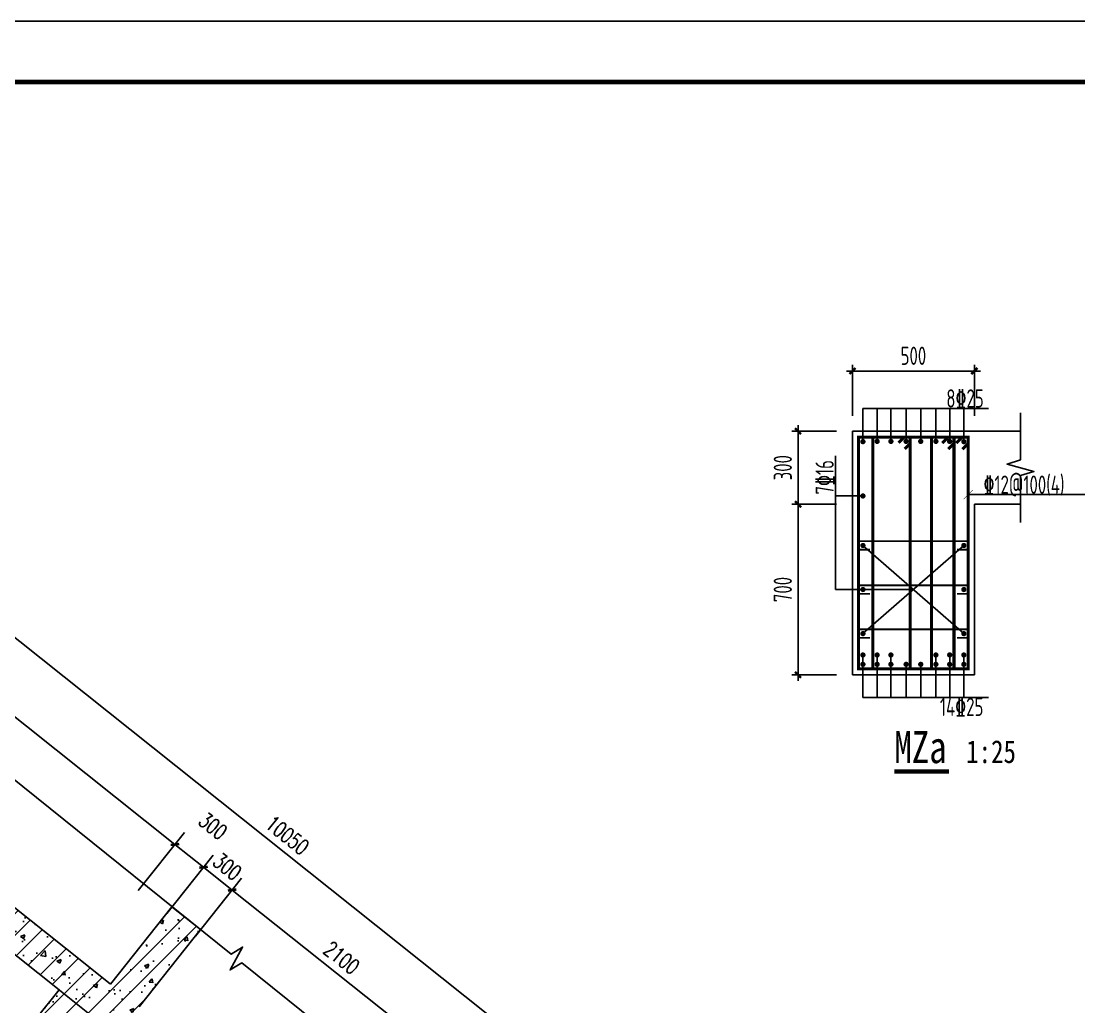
# Model space of a CAD drawing. Extents: x 37906 to 290206, y -18154 to 41246.
# Drawn here: x 177893 to 186570, y 33156 to 41246 of the extents above; entities that cross this region are included whole.
import ezdxf

# ---------------------------------------------------------------- set-up
doc = ezdxf.new("R2010")
doc.units = 0
doc.header["$LTSCALE"] = 1000
doc.header["$MEASUREMENT"] = 0
doc.linetypes.add('DOTE', pattern=[2.42, 2, -0.2, 0.02, -0.2])
for name, color, linetype in [('A-COLUMN', 2, 'Continuous'), ('DIM', 3, 'Continuous'), ('DIM_SYMB', 3, 'Continuous'), ('DOTE', 1, 'DOTE'), ('ECA_TK', 7, 'Continuous'), ('PUB_DIM', 3, 'Continuous'), ('PUB_HATCH', 8, 'Continuous'), ('PUB_TEXT', 7, 'Continuous'), ('REIN', 1, 'Continuous'), ('RF-QT', 30, 'Continuous'), ('TEXT', 7, 'Continuous'), ('THIN', 7, 'Continuous'), ('tk', 7, 'Continuous')]:
    doc.layers.add(name, color=color, linetype=linetype)
doc.styles.add('_TCH_DIM_T3', font='SIMPLEX', dxfattribs={"width": 0.705882, "bigfont": 'GBCBIG'})
doc.styles.add('TSSD_Dimension', font='tssdeng.shx', dxfattribs={"width": 0.7, "bigfont": 'hztxt.shx'})
doc.styles.add('TSSD_Rein', font='tssdeng2.shx', dxfattribs={"width": 0.7, "bigfont": 'tssdchn.shx'})
doc.styles.add('TYDG_03', font='simhei.ttf', dxfattribs={"width": 0.8})
doc.dimstyles.new('_TCH_ARCH&&50', dxfattribs={"dimtxt": 127.5, "dimasz": 50, "dimexe": 125, "dimexo": 150, "dimgap": 61.25, "dimtad": 1, "dimdec": 0, "dimrnd": 5, "dimzin": 0, "dimdsep": 46, "dimtxsty": '_TCH_DIM_T3', "dimblk": 'ARCHTICK', "dimcen": 0.09, "dimclrt": 7, "dimazin": 2, "dimtfac": 1, "dimtdec": 0, "dimtix": 1, "dimtmove": 2, "dimatfit": 3, "dimfxl": 1, "dimtolj": 1, "dimtzin": 0, "dimarcsym": 0})
doc.dimstyles.new('TSSD_50_50', dxfattribs={"dimtxt": 150, "dimasz": 50, "dimexe": 50, "dimexo": 125, "dimgap": 50, "dimtad": 1, "dimdec": 0, "dimzin": 0, "dimdsep": 46, "dimtxsty": 'TSSD_Dimension', "dimblk": 'ARCHTICK', "dimblk1": 'ARCHTICK', "dimblk2": 'ARCHTICK', "dimcen": 0, "dimdle": 50, "dimclrt": 7, "dimadec": 0, "dimazin": 0, "dimtfac": 1, "dimtdec": 0, "dimtix": 1, "dimtmove": 2, "dimatfit": 3, "dimfxl": 1, "dimtolj": 1, "dimtzin": 0, "dimarcsym": 0})
pattern_1 = [(45, (-1661801.9, -37604.78), (-88.388348, 88.388348), []), (50, (-1661801.9, -37604.78), (358.63009, -31.376067), [37.5, -412.5]), (355, (-1661801.9, -37604.8), (-69.37567, 376.09607), [30, -330]), (100.4514, (-1661772, -37607.4), (289.25469, 344.71977), [31.870095, -350.571056]), (46.1842, (-1661801.9, -37504.8), (533.62052, -82.75951), [56.25, -618.75]), (96.6356, (-1661757.43, -37511.7), (467.33135, 487.05894), [47.80514, -525.8565]), (351.1842, (-1661801.9, -37504.8), (467.33097, 487.0593), [45, -495]), (21, (-1661751.9, -37529.78), (298.453526, -201.309445), [37.5, -412.5]), (326, (-1661751.9, -37529.8), (121.657666, 362.57502), [30, -330]), (71.4514, (-1661727.03, -37546.56), (420.111314, 161.26525), [31.870095, -350.571056]), (37.5, (-1661801.9, -37604.78), (6.079928, 166.446927), [0, -326, 0, -335, 0, -331.25]), (7.5, (-1661801.9, -37604.78), (131.534769, 197.205856), [0, -191, 0, -318.5, 0, -126.25]), (327.5, (-1661913.4, -37604.78), (266.911218, -11.277436), [0, -125, 0, -390, 0, -517.5]), (317.5, (-1661963.4, -37604.78), (291.593085, 50.05249), [0, -162.5, 0, -259, 0, -367.5])]

# ---------------------------------------------------------------- blocks, each defined once
blk = doc.blocks.new('10B_A1E图框')
at = {"layer": 'ECA_TK'}
blk.add_lwpolyline([(0, 0), (841, 0), (841, 594), (0, 594)], close=True, dxfattribs=at)
at = {"layer": 'ECA_TK', "const_width": 0.8}
blk.add_lwpolyline([(831, 10), (831, 584), (18, 584), (18, 10)], close=True, dxfattribs=at)
blk = doc.blocks.new('_ArchTick')
at = {"color": 0, "linetype": 'ByBlock', "const_width": 0.4}
blk.add_lwpolyline([(-0.5, -0.5), (0.5, 0.5)], dxfattribs=at)
blk = doc.blocks.new('*D280')
at = {"layer": 'Defpoints', "color": 0}
for p in [(179228.9, 33619), (181266.6, 32806.6), (180871.7, 32310.8)]:
    blk.add_point(p, dxfattribs=at)
at = {"layer": 'PUB_DIM', "color": 0, "lineweight": -2}
for p, q in [((179322.4, 33736.3), (179701.7, 34212.6)), ((179623.8, 34114.8), (181266.6, 32806.6)), ((180965.1, 32428.1), (181344.4, 32904.4))]:
    blk.add_line(p, q, dxfattribs=at)
at = {"layer": 'PUB_DIM', "color": 0, "lineweight": -2, "xscale": 50, "yscale": 50, "zscale": 50}
for p, rotation in [((179623.8, 34114.8), 141.4674129756818), ((181266.6, 32806.6), 321.4674129756818)]:
    blk.add_blockref('_ArchTick', p, dxfattribs=dict(at, rotation=rotation))
at = {"layer": 'PUB_DIM', "color": 7, "insert": (180523.1, 33558.5), "char_height": 127.5, "attachment_point": 5, "rotation": 321.46741, "style": '_TCH_DIM_T3'}
blk.add_mtext('\\A1;2100', dxfattribs=at)
blk = doc.blocks.new('*D281')
at = {"layer": 'Defpoints', "color": 0}
for p in [(179623.8, 34114.8), (178994.3, 33805.9), (179228.9, 33619)]:
    blk.add_point(p, dxfattribs=at)
at = {"layer": 'PUB_DIM', "color": 0, "lineweight": -2}
for p, q in [((179087.7, 33923.2), (179467, 34399.5)), ((179389.2, 34301.7), (179350, 34332.9)), ((179389.2, 34301.7), (179623.8, 34114.8)), ((179322.4, 33736.3), (179701.7, 34212.6)), ((179623.8, 34114.8), (179663, 34083.7))]:
    blk.add_line(p, q, dxfattribs=at)
at = {"layer": 'PUB_DIM', "color": 0, "lineweight": -2, "xscale": 50, "yscale": 50, "zscale": 50}
for p, rotation in [((179389.2, 34301.7), 321.4674129756986), ((179623.8, 34114.8), 141.4674129756986)]:
    blk.add_blockref('_ArchTick', p, dxfattribs=dict(at, rotation=rotation))
at = {"layer": 'PUB_DIM', "color": 7, "insert": (179584.4, 34306.1), "char_height": 127.5, "attachment_point": 5, "rotation": 321.46741, "style": '_TCH_DIM_T3'}
blk.add_mtext('\\A1;300', dxfattribs=at)
blk = doc.blocks.new('*D282')
at = {"layer": 'Defpoints', "color": 0}
for p in [(179389.2, 34301.7), (178759.6, 33992.7), (178994.3, 33805.9)]:
    blk.add_point(p, dxfattribs=at)
at = {"layer": 'PUB_DIM', "color": 0, "lineweight": -2}
for p, q in [((178853, 34110.1), (179232.4, 34586.4)), ((179154.5, 34488.6), (179389.2, 34301.7)), ((179087.7, 33923.2), (179467, 34399.5))]:
    blk.add_line(p, q, dxfattribs=at)
at = {"layer": 'PUB_DIM', "color": 0, "lineweight": -2, "xscale": 50, "yscale": 50, "zscale": 50}
for p, rotation in [((179154.5, 34488.6), 141.4674129756829), ((179389.2, 34301.7), 321.4674129756829)]:
    blk.add_blockref('_ArchTick', p, dxfattribs=dict(at, rotation=rotation))
at = {"layer": 'PUB_DIM', "color": 7, "insert": (179466.5, 34639.6), "char_height": 127.5, "attachment_point": 5, "rotation": 321.46741, "style": '_TCH_DIM_T3'}
blk.add_mtext('\\A1;300', dxfattribs=at)
blk = doc.blocks.new('*D283')
at = {"layer": 'Defpoints', "color": 0}
for p in [(175474.1, 36609.2), (179154.5, 34488.6), (178759.6, 33992.7)]:
    blk.add_point(p, dxfattribs=at)
at = {"layer": 'PUB_DIM', "color": 0, "lineweight": -2}
for p, q in [((175567.6, 36726.5), (175946.9, 37202.8)), ((175869, 37105.1), (179154.5, 34488.6)), ((178853, 34110.1), (179232.4, 34586.4))]:
    blk.add_line(p, q, dxfattribs=at)
at = {"layer": 'PUB_DIM', "color": 0, "lineweight": -2, "xscale": 50, "yscale": 50, "zscale": 50}
for p, rotation in [((175869, 37105.1), 141.4674129756823), ((179154.5, 34488.6), 321.4674129756823)]:
    blk.add_blockref('_ArchTick', p, dxfattribs=dict(at, rotation=rotation))
at = {"layer": 'PUB_DIM', "color": 7, "insert": (177589.6, 35894.6), "char_height": 127.5, "attachment_point": 5, "rotation": 321.46741, "style": '_TCH_DIM_T3'}
blk.add_mtext('\\A1;4200', dxfattribs=at)
blk = doc.blocks.new('*D291')
at = {"layer": 'Defpoints', "color": 0}
for p in [(175263.3, 36585.3), (183930.4, 31335.8), (183125, 30324.5)]:
    blk.add_point(p, dxfattribs=at)
at = {"layer": 'PUB_DIM', "color": 0, "lineweight": -2}
for p, q in [((175356.8, 36702.6), (176146.6, 37694.4)), ((176068.7, 37596.6), (183930.4, 31335.8)), ((183218.4, 30441.9), (184008.2, 31433.6))]:
    blk.add_line(p, q, dxfattribs=at)
at = {"layer": 'PUB_DIM', "color": 0, "lineweight": -2, "xscale": 50, "yscale": 50, "zscale": 50}
for p, rotation in [((176068.7, 37596.6), 141.467412975682), ((183930.4, 31335.8), 321.467412975682)]:
    blk.add_blockref('_ArchTick', p, dxfattribs=dict(at, rotation=rotation))
at = {"layer": 'PUB_DIM', "color": 7, "insert": (180077.4, 34564), "char_height": 127.5, "attachment_point": 5, "rotation": 321.46741, "style": '_TCH_DIM_T3'}
blk.add_mtext('\\A1;10050', dxfattribs=at)
blk = doc.blocks.new('*D1204')
at = {"layer": 'Defpoints', "color": 0}
for p in [(184712.9, 38374.6), (184712.9, 37881, -342.8), (185712.9, 37881, -274.3)]:
    blk.add_point(p, dxfattribs=at)
at = {"layer": 'DIM', "color": 0, "lineweight": -2}
for p, q in [((185762.9, 38374.6), (184662.9, 38374.6)), ((184712.9, 38006), (184712.9, 38424.6)), ((185712.9, 38006), (185712.9, 38424.6))]:
    blk.add_line(p, q, dxfattribs=at)
at = {"layer": 'DIM', "color": 0, "lineweight": -2, "xscale": 50, "yscale": 50, "zscale": 50, "rotation": 180}
blk.add_blockref('_ArchTick', (184712.9, 38374.6), dxfattribs=at)
at = {"layer": 'DIM', "color": 0, "lineweight": -2, "xscale": 50, "yscale": 50, "zscale": 50}
blk.add_blockref('_ArchTick', (185712.9, 38374.6), dxfattribs=at)
at = {"layer": 'DIM', "color": 7, "insert": (185212.9, 38499.6), "char_height": 150, "attachment_point": 5, "style": 'TSSD_Dimension'}
blk.add_mtext('\\A1;500', dxfattribs=at)
blk = doc.blocks.new('*D1205')
at = {"layer": 'Defpoints', "color": 0}
for p in [(184266.4, 37281), (184706.2, 37281, -342.8), (184706.2, 35881, -274.3)]:
    blk.add_point(p, dxfattribs=at)
at = {"layer": 'DIM', "color": 0, "lineweight": -2}
for p, q in [((184266.4, 35831), (184266.4, 37331)), ((184581.2, 37281), (184216.4, 37281)), ((184581.2, 35881), (184216.4, 35881))]:
    blk.add_line(p, q, dxfattribs=at)
at = {"layer": 'DIM', "color": 0, "lineweight": -2, "xscale": 50, "yscale": 50, "zscale": 50}
for p, rotation in [((184266.4, 37281), 90), ((184266.4, 35881), 270)]:
    blk.add_blockref('_ArchTick', p, dxfattribs=dict(at, rotation=rotation))
at = {"layer": 'DIM', "color": 7, "insert": (184141.4, 36581), "char_height": 150, "attachment_point": 5, "rotation": 90, "style": 'TSSD_Dimension'}
blk.add_mtext('\\A1;700', dxfattribs=at)
blk = doc.blocks.new('*D1206')
at = {"layer": 'Defpoints', "color": 0}
for p in [(184706.2, 37881, -240), (184266.4, 37281), (184706.2, 37281, -342.8)]:
    blk.add_point(p, dxfattribs=at)
at = {"layer": 'DIM', "color": 0, "lineweight": -2}
for p, q in [((184266.4, 37931), (184266.4, 37231)), ((184581.2, 37881), (184216.4, 37881)), ((184581.2, 37281), (184216.4, 37281))]:
    blk.add_line(p, q, dxfattribs=at)
at = {"layer": 'DIM', "color": 0, "lineweight": -2, "xscale": 50, "yscale": 50, "zscale": 50}
for p, rotation in [((184266.4, 37881), 90), ((184266.4, 37281), 270)]:
    blk.add_blockref('_ArchTick', p, dxfattribs=dict(at, rotation=rotation))
at = {"layer": 'DIM', "color": 7, "insert": (184141.4, 37581), "char_height": 150, "attachment_point": 5, "rotation": 90, "style": 'TSSD_Dimension'}
blk.add_mtext('\\A1;300', dxfattribs=at)

msp = doc.modelspace()

# ---------------------------------------------------------------- hatches: boundary and pattern name
at = {"layer": 'PUB_HATCH'}
h = msp.add_hatch(dxfattribs=at)
h.set_pattern_fill('钢筋混凝土', color=256, scale=50, style=0)
h.set_pattern_definition(pattern_1)
h.paths.add_polyline_path([(178203.9, 33294.9), (178390.8, 33529.6), (174988, 36239.5), (174863.4, 36083), (174918.4, 35911.4)])
h = msp.add_hatch(dxfattribs=at)
h.set_pattern_fill('钢筋混凝土', color=256, scale=50, style=0)
h.set_pattern_definition(pattern_1)
h.paths.add_polyline_path([(178625.2, 33342.9), (178859.9, 33156), (179363.4, 33791.3), (179128.3, 33977.6)])
h = msp.add_hatch(dxfattribs=at)
h.set_pattern_fill('钢筋混凝土', color=256, scale=50, style=0)
h.set_pattern_definition(pattern_1)
h.paths.add_polyline_path([(178486.3, 32686.5), (178860.1, 33155.8), (178390.8, 33529.6), (178017, 33060.3)])

# ---------------------------------------------------------------- linework, layer by layer
for p, q in [((184798.9, 37795), (184798.9, 38068)), ((184798.9, 38068), (185829.3, 38068)), ((184915.4, 37797), (184915.4, 38068)), ((185028.5, 37797), (185028.5, 38068)), ((185153, 37797), (185153, 38068)), ((185272.9, 37797), (185272.9, 38068)), ((185397.4, 37797), (185397.4, 38068)), ((185510.5, 37797), (185510.5, 38068)), ((185626.9, 37795), (185626.9, 38068)), ((184712.9, 37881), (184712.9, 35881)), ((186092, 37881), (184712.9, 37881)), ((184573, 36581), (184573, 37679.5)), ((184798.9, 37349.1), (184573, 37349.1)), ((185662.9, 37360.2), (186645.8, 37360.2)), ((185712.9, 35881), (185712.9, 37281)), ((185712.9, 37281), (186092, 37281)), ((184798.9, 36942.8), (185626.9, 36219.2)), ((185626.9, 36942.8), (184798.9, 36219.2)), ((185212.9, 36581), (184573, 36581)), ((184798.9, 36043.9), (184798.9, 35694)), ((184915.4, 36043.9), (184915.4, 35694)), ((185028.5, 36043.9), (185028.5, 35694)), ((185397.4, 36043.9), (185397.4, 35694)), ((185510.5, 36043.9), (185510.5, 35694)), ((185626.9, 36043.9), (185626.9, 35694)), ((185153, 35967), (185153, 35694)), ((185272.9, 35967), (185272.9, 35694)), ((185712.9, 35881), (184712.9, 35881)), ((184798.9, 35694), (185829.3, 35694))]:
    msp.add_line(p, q)
at = {"const_width": 25}
msp.add_lwpolyline([(185662.9, 37831), (185662.9, 35931), (184762.9, 35931), (184762.9, 37831)], close=True, dxfattribs=at)
for points, const_width in [([(184879.9, 35933), (184879.9, 37831)], 25), ([(185091, 37785), (185139, 37833)], 25), ([(185186.8, 35933), (185186.8, 37831)], 25), ([(185361.9, 35933), (185361.9, 37831)], 25), ([(185448.5, 37783), (185496.5, 37831)], 25), ([(185546, 35933), (185546, 37831)], 25), ([(185564.9, 37783), (185612.9, 37831)], 25), ([(185141, 37735), (185189, 37783)], 25), ([(185498.5, 37733), (185546.5, 37781)], 25), ([(185614.9, 37733), (185662.9, 37781)], 25), ([(185625.5, 37322.8), (185700.3, 37397.6)], 5), ([(184762.9, 36977.8), (185662.9, 36977.8)], 15), ([(184856, 36907.7), (184762.9, 36907.7)], 15), ([(185569.9, 36907.7), (185662.9, 36907.7)], 15), ([(184762.9, 36616.1), (185662.9, 36616.1)], 15), ([(184856, 36545.9), (184762.9, 36545.9)], 15), ([(185569.9, 36545.9), (185662.9, 36545.9)], 15), ([(184762.9, 36254.3), (185662.9, 36254.3)], 15), ([(184856, 36184.1), (184762.9, 36184.1)], 15), ([(185569.9, 36184.1), (185662.9, 36184.1)], 15)]:
    msp.add_lwpolyline(points, dxfattribs=dict(const_width=const_width))
at = {"layer": 'A-COLUMN'}
for p, q in [((178625.2, 33342.9), (178390.8, 33529.6)), ((178203.9, 33294.9), (178017, 33060.3)), ((178860.1, 33155.8), (178859.9, 33156))]:
    msp.add_line(p, q, dxfattribs=at)
at = {"layer": 'DIM_SYMB'}
msp.add_lwpolyline([(185519, 28836), (179702.5, 33517), (179606.9, 33459.1), (179709.7, 33646), (179614.9, 33587.5), (173798.4, 38268.5)], dxfattribs=at)
at = {"layer": 'DIM_SYMB', "lineweight": -3, "const_width": 35}
msp.add_lwpolyline([(185056.5, 35086.8), (185505.7, 35086.8)], dxfattribs=at)
at = {"layer": 'DOTE'}
msp.add_line((185149.2, 27763.9), (172194.8, 38080.4), dxfattribs=at)
at = {"layer": 'REIN', "ltscale": 0.5, "const_width": 21.6}
for points in [[(184788.1, 37795, -1), (184809.7, 37795, -1)], [(184926.2, 37797, 1), (184904.6, 37797, 1)], [(185017.7, 37797, -1), (185039.3, 37797, -1)], [(185163.8, 37797, 1), (185142.2, 37797, 1)], [(185262.1, 37797, -1), (185283.7, 37797, -1)], [(185408.2, 37797, 1), (185386.6, 37797, 1)], [(185499.7, 37797, -1), (185521.3, 37797, -1)], [(185637.7, 37795, 1), (185616.1, 37795, 1)], [(184788.1, 37349.1, -1), (184809.7, 37349.1, -1)], [(184788.1, 36942.8, 1), (184809.7, 36942.8, 1)], [(185637.7, 36942.8, -1), (185616.1, 36942.8, -1)], [(184788.1, 36581, 1), (184809.7, 36581, 1)], [(185637.7, 36581, -1), (185616.1, 36581, -1)], [(184788.1, 36219.2, -1), (184809.7, 36219.2, -1)], [(185637.7, 36219.2, 1), (185616.1, 36219.2, 1)], [(184788.1, 36043.9, 1), (184809.7, 36043.9, 1)], [(184926.2, 36043.9, -1), (184904.6, 36043.9, -1)], [(185017.7, 36043.9, 1), (185039.3, 36043.9, 1)], [(185408.2, 36043.9, -1), (185386.6, 36043.9, -1)], [(185499.7, 36043.9, 1), (185521.3, 36043.9, 1)], [(185637.7, 36043.9, -1), (185616.1, 36043.9, -1)], [(184788.1, 35967, 1), (184809.7, 35967, 1)], [(184926.2, 35967, -1), (184904.6, 35967, -1)], [(185017.7, 35967, 1), (185039.3, 35967, 1)], [(185163.8, 35967, -1), (185142.2, 35967, -1)], [(185262.1, 35967, 1), (185283.7, 35967, 1)], [(185408.2, 35967, -1), (185386.6, 35967, -1)], [(185499.7, 35967, 1), (185521.3, 35967, 1)], [(185637.7, 35967, -1), (185616.1, 35967, -1)]]:
    msp.add_lwpolyline(points, format="xyb", close=True, dxfattribs=at)
at = {"layer": 'RF-QT'}
for p, q in [((172993.2, 37828), (178390.8, 33529.6)), ((178203.9, 33294.9), (174918.4, 35911.4)), ((179128.3, 33977.6), (178625.2, 33342.9)), ((179363.4, 33791.3), (179128.3, 33977.6)), ((179363.4, 33791.3), (178859.9, 33156))]:
    msp.add_line(p, q, dxfattribs=at)
at = {"layer": 'THIN'}
msp.add_lwpolyline([(186092, 37131), (186092, 37516), (186202, 37551), (185982, 37611), (186092, 37646), (186092, 38031)], dxfattribs=at)

# ---------------------------------------------------------------- block references
at = {"layer": 'tk', "xscale": 50, "yscale": 50, "zscale": 50}
msp.add_blockref('10B_A1E图框', (164056.2, 11546.3), dxfattribs=at)

# ---------------------------------------------------------------- texts
at = {"layer": 'PUB_TEXT', "style": 'TYDG_03', "width": 0.8}
for s, height, p in [('MZa', 262.87, (185056.5, 35156.8)), ('1:25', 187.76, (185645.7, 35156.8))]:
    msp.add_text(s, height=height, dxfattribs=at).set_placement(p)
at = {"layer": 'TEXT', "ltscale": 100, "style": 'TSSD_Rein', "width": 0.7}
for s, p in [('8%%13225', (185482.8, 38074.4)), ('\x8412@100(4)', (185787.8, 37366.7)), ('14%%13225', (185430.4, 35543.3))]:
    msp.add_text(s, height=150, dxfattribs=at).set_placement(p)
msp.add_text('7%%13216', height=150, rotation=90, dxfattribs=at).set_placement((184559.8, 37361.1))

# ---------------------------------------------------------------- dimensions: what is measured, and where the dimension line sits
at = {"layer": 'DIM'}
for base, p1, p2, angle, picture, middle in [((184712.9, 38374.6, 274.3), (185712.9, 37881), (184712.9, 37881, -68.6), 180, '*D1204', (185212.9, 38499.6, 274.3)), ((184266.4, 37281, 274.3), (184706.2, 37881, 34.3), (184706.2, 37281, -68.6), 270, '*D1206', (184141.4, 37581, 274.3)), ((184266.4, 37281, 274.3), (184706.2, 35881), (184706.2, 37281, -68.6), 90, '*D1205', (184141.4, 36581, 274.3))]:
    dim = msp.add_linear_dim(base=base, p1=p1, p2=p2, angle=angle, dimstyle='TSSD_50_50', override={"dimlfac": 0.5}, dxfattribs=at)
    dim.commit()
    dim.dimension.update_dxf_attribs({"geometry": picture, "text_midpoint": middle})
at = {"layer": 'PUB_DIM'}
for p1, p2, distance, picture, middle in [((175263.3, 36585.3), (183125, 30324.5), 1292.8, '*D291', (180077.4, 34564)), ((175474.1, 36609.2), (178759.6, 33992.7), 633.9, '*D283', (177589.6, 35894.6)), ((178994.3, 33805.9), (179228.9, 33619), 633.9, '*D281', (179584.4, 34306.1)), ((179228.9, 33619), (180871.7, 32310.8), 633.9, '*D280', (180523.1, 33558.5))]:
    dim = msp.add_aligned_dim(p1=p1, p2=p2, distance=distance, dimstyle='_TCH_ARCH&&50', dxfattribs=at)
    dim.commit()
    dim.dimension.update_dxf_attribs({"geometry": picture, "text_midpoint": middle})
dim = msp.add_linear_dim(base=(179389.2, 34301.7), p1=(178759.6, 33992.7), p2=(178994.3, 33805.9), angle=321.46741, dimstyle='_TCH_ARCH&&50', dxfattribs=at)
dim.commit()
dim.dimension.update_dxf_attribs({"geometry": '*D282', "text_midpoint": (179466.5, 34639.6), "dimtype": 161})

doc.saveas('drawing.dxf')
